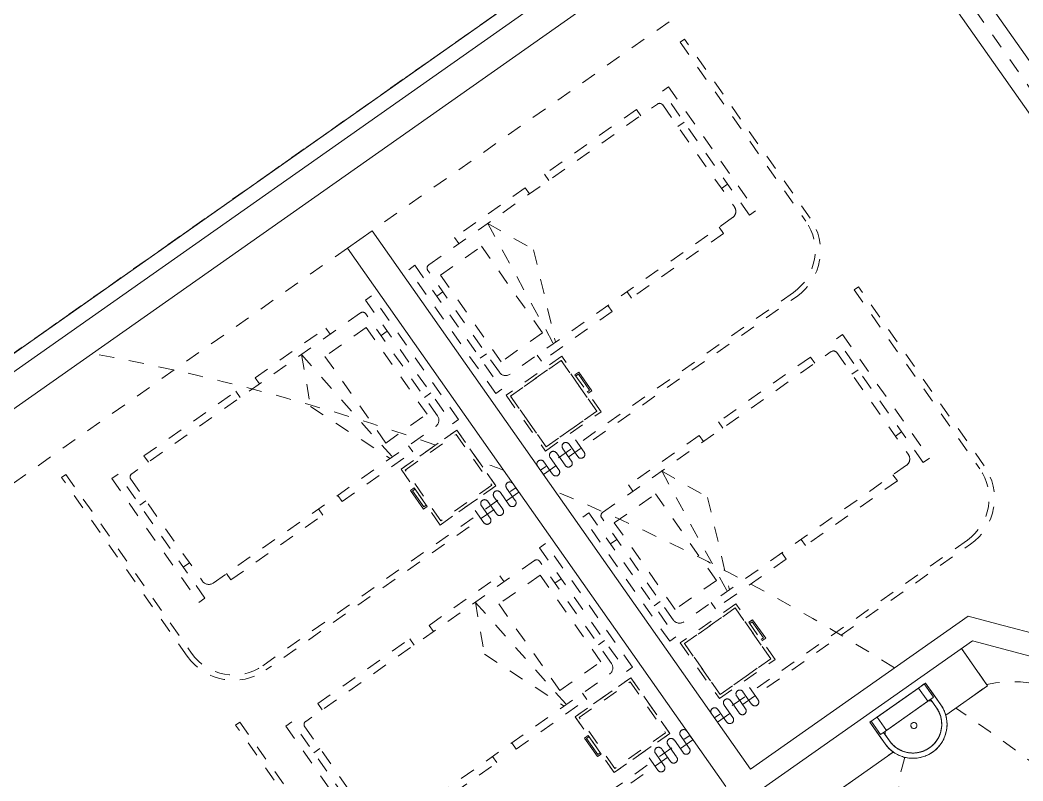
# Model space of a CAD drawing. Extents: x 274235 to 276654, y 142848 to 144425.
# Drawn here: x 276092.61 to 276099.24, y 143083.44 to 143088.47 of the extents above; entities that cross this region are included whole.
import ezdxf

# ---------------------------------------------------------------- set-up
doc = ezdxf.new("R2010")
doc.units = 0
doc.header["$LTSCALE"] = 1.5
for name, pattern in [('ACM-G-CENTER', [50.8, 31.75, -6.35, 6.35, -6.35]), ('ACM-G-HIDDEN2', [4.7625, 3.175, -1.5875]), ('ATDASH', [1.5875, 0.79375, -0.79375]), ('DASH', [0.35, 0.25, -0.1]), ('Hidden 1_16_', [2.38125, 1.5875, -0.79375]), ('Hidden 1_32_', [1.389063, 0.79375, -0.595313])]:
    doc.linetypes.add(name, pattern=pattern)
doc.layers.get('0').update_dxf_attribs({"linetype": 'CONTINUOUS', "lineweight": 0})
for name, color, linetype, lineweight in [('_ACM-A-DETL', 7, 'CONTINUOUS', 5), ('_ACM-A-EQPM', 3, 'CONTINUOUS', 5), ('_ACM-A-FLOR-SPCL', 1, 'CONTINUOUS', 5), ('_ACM-A-FLOR-WDWK', 1, 'CONTINUOUS', 5), ('_ACM-A-GRID', 3, 'CONTINUOUS', 5), ('_ACM-A-WALL-FULL', 6, 'CONTINUOUS', 13)]:
    doc.layers.add(name, color=color, linetype=linetype, lineweight=lineweight)

# ---------------------------------------------------------------- blocks, each defined once
blk = doc.blocks.new('BASEMENT20250512')
at = {"layer": '_ACM-A-DETL', "color": 250, "linetype": 'ACM-G-HIDDEN2'}
for p, q in [((835429.6075, 642219.9986), (865104.1239, 671894.5152)), ((848667.1506, 655457.5417), (865104.1239, 671894.5151))]:
    blk.add_line(p, q, dxfattribs=at)
blk = doc.blocks.new('LOCKER_2_drawers_open_under_lockable_mobile - FQSN-051-2091571-F5_Working')
at = {"layer": '_ACM-A-FLOR-WDWK', "linetype": 'DASH'}
for p, q in [((225, 205), (-225, 205)), ((-225, 205), (-225, -245)), ((225, 205), (-225, 205)), ((-225, 205), (-225, -245)), ((225, -245), (225, 205)), ((225, -245), (225, 205)), ((205, 185), (-205, 185)), ((-205, 185), (-205, -225)), ((-205, -225), (-205, 185)), ((-205, 185), (205, 185)), ((205, -225), (205, 185)), ((205, 185), (205, -225)), ((-225, -245), (225, -245)), ((-225, -245), (225, -245)), ((-205, -225), (205, -225)), ((205, -225), (-205, -225))]:
    blk.add_line(p, q, dxfattribs=at)
at = {"layer": '_ACM-A-FLOR-WDWK'}
for p, q in [((75, 235), (-75, 235)), ((-75, 235), (-75, 205)), ((-65, 205), (-65, 225)), ((-65, 225), (65, 225)), ((65, 205), (65, 225)), ((75, 205), (75, 235))]:
    blk.add_line(p, q, dxfattribs=at)
blk = doc.blocks.new('BED_patient1 - MMBE-010_2100D-2091575-F5_Working')
at = {"layer": '_ACM-A-FLOR-WDWK', "linetype": 'DASH'}
for p, q in [((-500, 2050), (-500, 2100)), ((-500, 2100), (500, 2100)), ((500, 2050), (500, 2100)), ((500, 2050), (-500, 2050)), ((-424.2, 2000), (399.2, 2000)), ((-250, 2000), (-250, 2050)), ((250, 2000), (250, 2050)), ((-450, 125.8), (-450, 1974.2)), ((450, 1949.2), (450, 150.8)), ((-450, 1840), (-500, 1840)), ((-500, 1840), (-500, 1096.5)), ((450, 1840), (500, 1840)), ((500, 1840), (500, 1096.5)), ((-500, 1096.5), (-450, 1096.5)), ((500, 1096.5), (450, 1096.5)), ((-450, 941.5), (-500, 941.5)), ((-500, 941.5), (-500, 370.9)), ((450, 941.5), (500, 941.5)), ((500, 941.5), (500, 370.9)), ((-450, 603), (-133, 751.2)), ((-133, 751.2), (450, 518.2)), ((-450, 603.1), (450, 500.8)), ((-350, 150), (-350, 482.7)), ((-350, 482.7), (350, 482.7)), ((350, 482.7), (350, 150)), ((-500, 370.9), (-450, 370.9)), ((500, 370.9), (450, 370.9)), ((350, 150), (-350, 150)), ((399.2, 100), (-424.2, 100)), ((-250, 50), (-250, 100)), ((250, 50), (250, 100)), ((-500, 50), (-500, 0)), ((-500, 50), (500, 50)), ((500, 50), (500, 0)), ((500, 0), (-500, 0))]:
    blk.add_line(p, q, dxfattribs=at)
for centre, radius, start, end in [((-424.2, 1974.2), 25.8, 90, 180), ((399.2, 1949.2), 50.8, 360, 90), ((399.2, 150.8), 50.8, 270, 360), ((-424.2, 125.8), 25.8, 180, 270)]:
    blk.add_arc(centre, radius, start, end, dxfattribs=at)
blk = doc.blocks.new('BASIN_ensuite - HYBA-002-4134357-F5_Working')
at = {"layer": '_ACM-A-FLOR-SPCL'}
for p, q in [((-228.5, -175), (-228.5, 0)), ((-228.5, 0), (221.5, 0)), ((-217.5, 0), (-226.6, 0)), ((-170.5, 0), (-217.5, 0)), ((-217.5, 0), (-217.5, -107)), ((-170.5, 0), (163.5, 0)), ((-170.5, -107), (-170.5, 0)), ((210.5, 0), (163.5, 0)), ((163.5, 0), (163.5, -107)), ((219.6, 0), (210.5, 0)), ((210.5, 0), (210.5, -107)), ((221.5, -175), (221.5, 0)), ((546.5, 50), (546.5, -250)), ((-228.5, 0), (-228.5, -107)), ((221.5, -107), (221.5, 0)), ((-228.5, -107), (-228.5, -175)), ((-217.5, -107), (-170.5, -107)), ((-193.5, -175), (-193.5, -107)), ((-193.5, -175), (-193.5, -132)), ((163.5, -107), (-170.5, -107)), ((-168.5, -107), (161.5, -107)), ((163.5, -107), (206.1, -107)), ((186.5, -107), (186.5, -175)), ((186.5, -175), (186.5, -132)), ((206.6, -107), (210.5, -107)), ((221.5, -175), (221.5, -107)), ((-215.6, -250), (-1053.5, -250)), ((546.5, -250), (208.6, -250))]:
    blk.add_line(p, q, dxfattribs=at)
at = {"layer": '_ACM-A-FLOR-SPCL', "linetype": 'DASH'}
for p, q in [((-228.5, -175), (-228.5, 0)), ((221.5, 0), (221.5, -175)), ((546.5, -250), (546.5, 50)), ((-1053.5, -250), (-214.6, -250)), ((208.6, -250), (546.5, -250))]:
    blk.add_line(p, q, dxfattribs=at)
at = {"layer": '_ACM-A-FLOR-SPCL', "flags": 128}
for points in [[(-228.5, -175), (-228.3, -184), (-227.8, -193), (-226.9, -201.9), (-225.6, -210.8), (-224, -219.7), (-222.1, -228.5), (-219.7, -237.2), (-217.1, -245.8), (-214.1, -254.3), (-210.7, -262.6), (-207.1, -270.8), (-203.1, -278.9), (-198.8, -286.8), (-194.1, -294.5), (-189.2, -302), (-184, -309.4), (-178.5, -316.5), (-172.7, -323.4), (-166.6, -330), (-160.3, -336.4), (-153.7, -342.5), (-146.9, -348.4), (-139.8, -354), (-132.5, -359.3), (-125.1, -364.3), (-117.4, -369), (-109.5, -373.4), (-101.5, -377.5), (-93.4, -381.3), (-85, -384.7), (-76.6, -387.8), (-68, -390.6), (-59.3, -393), (-50.6, -395), (-41.7, -396.7), (-32.8, -398.1), (-23.9, -399.1), (-14.9, -399.7), (-5.9, -400), (3.1, -399.9), (12.1, -399.5), (21, -398.7), (29.9, -397.5), (38.8, -396), (47.6, -394.1), (56.3, -391.9), (65, -389.3), (73.5, -386.4), (81.9, -383.2), (90.1, -379.6), (98.2, -375.7), (106.2, -371.5), (114, -366.9), (121.5, -362.1), (128.9, -356.9), (136.1, -351.5), (143, -345.7), (149.7, -339.8), (156.2, -333.5), (162.4, -327), (168.4, -320.2), (174, -313.2), (179.4, -306), (184.5, -298.6), (189.3, -291), (193.8, -283.2), (198, -275.2), (201.8, -267.1), (205.3, -258.8), (208.5, -250.4), (211.3, -241.8), (213.8, -233.2), (216, -224.5), (217.8, -215.6), (219.2, -206.8), (220.3, -197.8), (221.1, -188.8), (221.4, -179.9), (221.5, -175)], [(186.5, -175), (186.3, -182.6), (185.9, -190.2), (185.1, -197.7), (184.1, -205.3), (182.7, -212.7), (181.1, -220.2), (179.1, -227.5), (176.9, -234.8), (174.3, -241.9), (171.5, -249), (168.4, -255.9), (165, -262.7), (161.4, -269.4), (157.5, -275.9), (153.3, -282.3), (148.9, -288.5), (144.2, -294.5), (139.3, -300.3), (134.2, -305.9), (128.9, -311.3), (123.3, -316.5), (117.6, -321.4), (111.6, -326.2), (105.5, -330.6), (99.2, -334.9), (92.7, -338.9), (86.1, -342.6), (79.3, -346), (72.4, -349.2), (65.3, -352.1), (58.2, -354.7), (51, -357), (43.7, -359.1), (36.3, -360.8), (28.8, -362.2), (21.3, -363.4), (13.7, -364.2), (6.1, -364.8), (-1.4, -365), (-9, -364.9), (-16.6, -364.5), (-24.2, -363.9), (-31.7, -362.9), (-39.2, -361.6), (-46.7, -360), (-54, -358.2), (-61.3, -356), (-68.5, -353.5), (-75.6, -350.8), (-82.6, -347.8), (-89.4, -344.5), (-96.1, -340.9), (-102.7, -337.1), (-109.1, -333), (-115.3, -328.6), (-121.4, -324), (-127.2, -319.2), (-132.9, -314.1), (-138.4, -308.8), (-143.6, -303.3), (-148.6, -297.6), (-153.4, -291.7), (-158, -285.6), (-162.3, -279.4), (-166.3, -272.9), (-170.1, -266.4), (-173.6, -259.6), (-176.9, -252.8), (-179.8, -245.8), (-182.5, -238.6), (-184.9, -231.4), (-187, -224.1), (-188.9, -216.8), (-190.4, -209.3), (-191.6, -201.8), (-192.5, -194.3), (-193.1, -186.7), (-193.5, -179.1), (-193.5, -175)], [(-193.5, -175), (-193.3, -182.6), (-192.9, -190.2), (-192.1, -197.7), (-191.1, -205.3), (-189.7, -212.7), (-188.1, -220.2), (-186.1, -227.5), (-183.9, -234.8), (-181.3, -241.9), (-178.5, -249), (-175.4, -255.9), (-172, -262.7), (-168.4, -269.4), (-164.5, -275.9), (-160.3, -282.3), (-155.9, -288.5), (-151.2, -294.5), (-146.3, -300.3), (-141.2, -305.9), (-135.9, -311.3), (-130.3, -316.5), (-124.6, -321.4), (-118.6, -326.2), (-112.5, -330.6), (-106.2, -334.9), (-99.7, -338.9), (-93.1, -342.6), (-86.3, -346), (-79.4, -349.2), (-72.3, -352.1), (-65.2, -354.7), (-58, -357), (-50.7, -359.1), (-43.3, -360.8), (-35.8, -362.2), (-28.3, -363.4), (-20.7, -364.2), (-13.1, -364.8), (-5.6, -365), (2, -364.9), (9.6, -364.5), (17.2, -363.9), (24.7, -362.9), (32.2, -361.6), (39.7, -360), (47, -358.2), (54.3, -356), (61.5, -353.5), (68.6, -350.8), (75.6, -347.8), (82.4, -344.5), (89.1, -340.9), (95.7, -337.1), (102.1, -333), (108.3, -328.6), (114.4, -324), (120.2, -319.2), (125.9, -314.1), (131.4, -308.8), (136.6, -303.3), (141.6, -297.6), (146.4, -291.7), (151, -285.6), (155.3, -279.4), (159.3, -272.9), (163.1, -266.4), (166.6, -259.6), (169.9, -252.8), (172.8, -245.8), (175.5, -238.6), (177.9, -231.4), (180, -224.1), (181.9, -216.8), (183.4, -209.3), (184.6, -201.8), (185.5, -194.3), (186.1, -186.7), (186.5, -179.1), (186.5, -175)]]:
    blk.add_lwpolyline(points, dxfattribs=at)
at = {"layer": '_ACM-A-FLOR-SPCL'}
for centre, radius, start, end in [((-168.5, -132), 25, 90, 180), ((161.5, -132), 25, 360, 90), ((-3.5, -175), 225, 180, 0), ((-3.5, -175), 190, 180, 0), ((-3.5, -185.2), 20, 360, 180), ((-3.5, -185.2), 20, 0, 180), ((-3.5, -185.2), 20, 180, 360), ((-3.5, -185.2), 20, 180, 360)]:
    blk.add_arc(centre, radius, start, end, dxfattribs=at)
at = {"layer": '_ACM-A-FLOR-SPCL', "linetype": 'DASH'}
for centre, radius, start, end in [((-18.5, -175), 210, 180, 200.92483), ((-3.5, -175), 225, 340.52878, 0)]:
    blk.add_arc(centre, radius, start, end, dxfattribs=at)
blk = doc.blocks.new('LOCKER_2_drawers_open_under_lockable_mobile - FQSN-051-2020972-F5_Working')
at = {"layer": '_ACM-A-FLOR-WDWK', "linetype": 'DASH'}
for p, q in [((-225, -205), (-225, 245)), ((-225, 245), (225, 245)), ((225, 245), (-225, 245)), ((-225, 245), (-225, -205)), ((-205, -185), (-205, 225)), ((-205, 225), (205, 225)), ((-205, -185), (-205, 225)), ((-205, 225), (205, 225)), ((205, 225), (205, -185)), ((205, 225), (205, -185)), ((225, 245), (225, -205)), ((225, -205), (225, 245)), ((205, -185), (-205, -185)), ((205, -185), (-205, -185)), ((225, -205), (-225, -205)), ((-225, -205), (225, -205))]:
    blk.add_line(p, q, dxfattribs=at)
at = {"layer": '_ACM-A-FLOR-WDWK'}
for p, q in [((-75, -205), (-75, -235)), ((-75, -235), (75, -235)), ((-65, -225), (-65, -205)), ((65, -225), (-65, -225)), ((65, -225), (65, -205)), ((75, -235), (75, -205))]:
    blk.add_line(p, q, dxfattribs=at)
blk = doc.blocks.new('BED_patient1 - MMBE-010_2100D-2020948-F5_Working')
at = {"layer": '_ACM-A-FLOR-WDWK', "linetype": 'DASH'}
for p, q in [((-500, -50), (-500, 0)), ((500, 0), (-500, 0)), ((500, -50), (500, 0)), ((-500, -50), (500, -50)), ((-250, -50), (-250, -100)), ((250, -50), (250, -100)), ((-450, -125.8), (-450, -1974.2)), ((399.2, -100), (-424.2, -100)), ((350, -150), (-350, -150)), ((-350, -150), (-350, -482.7)), ((350, -482.7), (350, -150)), ((450, -1949.2), (450, -150.8)), ((-500, -941.5), (-500, -370.9)), ((-500, -370.9), (-450, -370.9)), ((500, -370.9), (450, -370.9)), ((500, -941.5), (500, -370.9)), ((-450, -603.1), (450, -500.8)), ((-350, -482.7), (350, -482.7)), ((-133, -751.2), (450, -518.2)), ((-450, -603), (-133, -751.2)), ((-450, -941.5), (-500, -941.5)), ((450, -941.5), (500, -941.5)), ((-500, -1840), (-500, -1096.5)), ((-500, -1096.5), (-450, -1096.5)), ((500, -1096.5), (450, -1096.5)), ((500, -1840), (500, -1096.5)), ((-450, -1840), (-500, -1840)), ((450, -1840), (500, -1840)), ((-500, -2050), (-500, -2100)), ((500, -2050), (-500, -2050)), ((-424.2, -2000), (399.2, -2000)), ((-250, -2000), (-250, -2050)), ((250, -2000), (250, -2050)), ((500, -2050), (500, -2100)), ((-500, -2100), (500, -2100))]:
    blk.add_line(p, q, dxfattribs=at)
for centre, radius, start, end in [((-424.2, -125.8), 25.8, 90, 180), ((399.2, -150.8), 50.8, 0, 90), ((-424.2, -1974.2), 25.8, 180, 270), ((399.2, -1949.2), 50.8, 270, 0)]:
    blk.add_arc(centre, radius, start, end, dxfattribs=at)
blk = doc.blocks.new('1020 Cubicle Curtain_ L Shaped - 1020 Cubicle Curtain_ L Shaped-2848163-F5_Working')
at = {"layer": '_ACM-A-EQPM', "linetype": 'ATDASH'}
for p, q in [((447.675, 2439.6875), (1892.075, 2439.6875)), ((1892.075, 2404.7625), (447.675, 2404.7625)), ((1892.075, 2439.6875), (1892.075, 2404.7625)), ((74.6125, 22.225), (74.6125, 2066.625)), ((109.5375, 2066.625), (109.5375, 22.225)), ((41.275, 327.025), (142.875, 327.025)), ((142.875, 276.225), (41.275, 276.225)), ((41.275, 225.425), (142.875, 225.425)), ((142.875, 174.625), (41.275, 174.625)), ((41.275, 123.825), (142.875, 123.825)), ((142.875, 73.025), (41.275, 73.025)), ((74.6125, 22.225), (109.5375, 22.225))]:
    blk.add_line(p, q, dxfattribs=at)
for centre, radius, start, end in [((447.675, 2066.625), 373.0625, 90, 180), ((447.675, 2066.625), 338.1375, 90, 180), ((41.275, 301.625), 25.4, 90, 270), ((142.875, 250.825), 25.4, 270, 90), ((41.275, 200.025), 25.4, 90, 270), ((142.875, 149.225), 25.4, 270, 90), ((41.275, 98.425), 25.4, 90, 270), ((142.875, 47.625), 25.4, 270, 90)]:
    blk.add_arc(centre, radius, start, end, dxfattribs=at)
blk = doc.blocks.new('1020 Cubicle Curtain_ L Shaped - 1020 Cubicle Curtain_ L Shaped-2848326-F5_Working')
at = {"layer": '_ACM-A-EQPM', "linetype": 'ATDASH'}
for p, q in [((74.6125, -22.225), (109.5375, -22.225)), ((74.6125, -22.225), (74.6125, -2066.625)), ((109.5375, -2066.625), (109.5375, -22.225)), ((142.875, -73.025), (41.275, -73.025)), ((41.275, -123.825), (142.875, -123.825)), ((142.875, -174.625), (41.275, -174.625)), ((41.275, -225.425), (142.875, -225.425)), ((142.875, -276.225), (41.275, -276.225)), ((41.275, -327.025), (142.875, -327.025)), ((1892.075, -2404.7625), (447.675, -2404.7625)), ((447.675, -2439.6875), (1892.075, -2439.6875)), ((1892.075, -2439.6875), (1892.075, -2404.7625))]:
    blk.add_line(p, q, dxfattribs=at)
for centre, radius, start, end in [((142.875, -47.625), 25.4, 270, 90), ((41.275, -98.425), 25.4, 90, 270), ((142.875, -149.225), 25.4, 270, 90), ((41.275, -200.025), 25.4, 90, 270), ((142.875, -250.825), 25.4, 270, 90), ((41.275, -301.625), 25.4, 90, 270), ((447.675, -2066.625), 373.0625, 180, 270), ((447.675, -2066.625), 338.1375, 180, 270)]:
    blk.add_arc(centre, radius, start, end, dxfattribs=at)
blk = doc.blocks.new('5f0512')
at = {"layer": '_ACM-A-DETL', "linetype": 'Hidden 1_32_'}
for start, end in [(80.48053915, 89.45547809), (78.62028979, 79.30718085), (67.5520633, 77.20214593), (60.03899338, 65.70748277)]:
    blk.add_arc((-151007.444, -89694.6153), 15000, start, end, dxfattribs=at)
at = {"layer": '_ACM-A-DETL', "linetype": 'Hidden 1_16_'}
for start, end in [(45, 112.61178701), (170.41615699, 211.47091979)]:
    blk.add_arc((-144370.1895, -76525.8186), 750, start, end, dxfattribs=at)
at = {"layer": '_ACM-A-GRID', "linetype": 'ACM-G-CENTER'}
for p, q in [((-175977.8782, -100377.8784), (-122520.6056, -46920.6059)), ((-125914.7181, -91044.069), (-146279.3934, -70679.3937))]:
    blk.add_line(p, q, dxfattribs=at)
at = {"layer": '_ACM-A-WALL-FULL', "lineweight": 18}
for p, q in [((-135106.7492, -58516.7999), (-164774.516, -88184.5667)), ((-152219.0903, -76053.4052), (-146845.0788, -70679.3937)), ((-141824.6206, -74992.745), (-145925.84, -70891.5257)), ((-146067.2613, -71032.947), (-141966.042, -75134.1663)), ((-149178.5311, -73578.5314), (-149319.9525, -73719.9527)), ((-146102.6166, -76654.4459), (-149178.5311, -73578.5314)), ((-149319.9525, -73719.9527), (-146244.038, -76795.8672)), ((-144858.9041, -75410.7333), (-146102.6166, -76654.4459)), ((-144663.8381, -75427.7994), (-144858.9041, -75410.7333)), ((-144175.2471, -75470.5455), (-144663.8381, -75427.7994)), ((-145996.5506, -76760.5119), (-144802.2974, -75566.2587)), ((-144802.2974, -75566.2587), (-144242.7082, -75615.2164))]:
    blk.add_line(p, q, dxfattribs=at)
at = {"layer": '_ACM-A-WALL-FULL'}
blk.add_line((-164703.8053, -88255.2774), (-135036.0385, -58587.5106), dxfattribs=at)
at = {"layer": '_ACM-A-EQPM'}
for name, p, rotation in [('1020 Cubicle Curtain_ L Shaped - 1020 Cubicle Curtain_ L Shaped-2848326-F5_Working', (-147748.0894, -75040.4039), 135.0000000000099), ('1020 Cubicle Curtain_ L Shaped - 1020 Cubicle Curtain_ L Shaped-2848326-F5_Working', (-146333.8759, -76454.6175), 135.0000000000099), ('1020 Cubicle Curtain_ L Shaped - 1020 Cubicle Curtain_ L Shaped-2848163-F5_Working', (-147858.0799, -75150.3944), 134.999999999983), ('1020 Cubicle Curtain_ L Shaped - 1020 Cubicle Curtain_ L Shaped-2848163-F5_Working', (-146443.8663, -76564.608), 134.999999999983)]:
    blk.add_blockref(name, p, dxfattribs=dict(at, rotation=rotation))
at = {"layer": '_ACM-A-FLOR-SPCL', "rotation": 44.99999999999149}
blk.add_blockref('BASIN_ensuite - HYBA-002-4134357-F5_Working', (-145216.2588, -76050.9308), dxfattribs=at)
at = {"layer": '_ACM-A-FLOR-WDWK'}
for name, p, rotation in [('BED_patient1 - MMBE-010_2100D-2091575-F5_Working', (-148542.135, -74144.2168), 314.9999999999956), ('BED_patient1 - MMBE-010_2100D-2091575-F5_Working', (-147127.9214, -75558.4304), 314.9999999999956), ('BED_patient1 - MMBE-010_2100D-2020948-F5_Working', (-148754.267, -74356.3488), 314.9999999999973), ('LOCKER_2_drawers_open_under_lockable_mobile - FQSN-051-2091571-F5_Working', (-147785.5308, -74483.6281), 314.9999999999961), ('LOCKER_2_drawers_open_under_lockable_mobile - FQSN-051-2020972-F5_Working', (-148414.8558, -75112.9531), 314.9999999999968), ('BED_patient1 - MMBE-010_2100D-2020948-F5_Working', (-147340.0535, -75770.5624), 314.9999999999973), ('LOCKER_2_drawers_open_under_lockable_mobile - FQSN-051-2091571-F5_Working', (-146371.3172, -75897.8416), 314.9999999999961), ('LOCKER_2_drawers_open_under_lockable_mobile - FQSN-051-2020972-F5_Working', (-147000.6422, -76527.1667), 314.9999999999968)]:
    blk.add_blockref(name, p, dxfattribs=dict(at, rotation=rotation))

msp = doc.modelspace()

# ---------------------------------------------------------------- block references
at = {"xscale": 0.0009999999999999994, "yscale": 0.001, "zscale": 0.001, "rotation": 350.1075696352769}
msp.add_blockref('BASEMENT20250512', (275143.7222, 142586.2208), dxfattribs=at)

# ---------------------------------------------------------------- next in the draw order: block references
msp.add_blockref('5f0512', (276254.5381, 143133.9317), dxfattribs=at)

doc.saveas('drawing.dxf')
